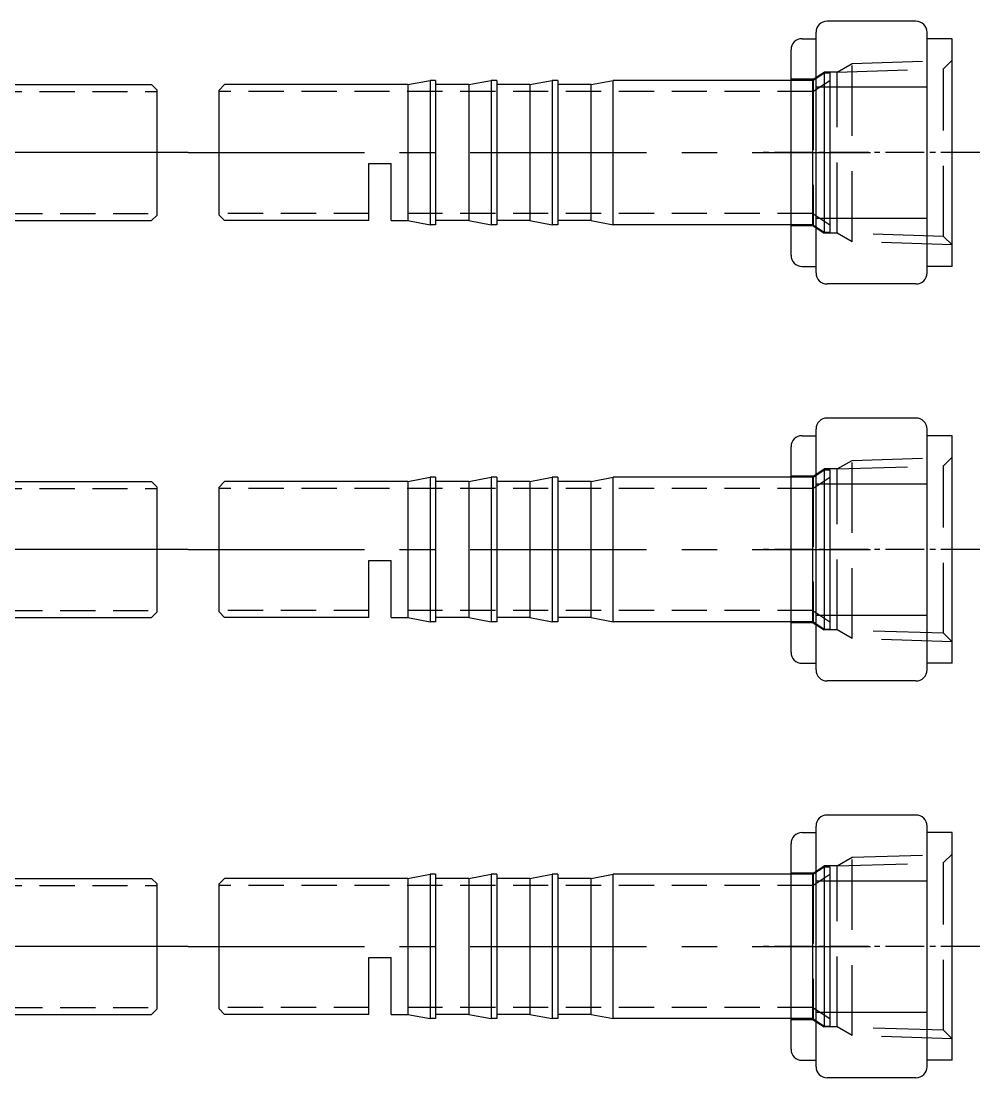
# Model space of a CAD drawing. Header units: millimetres. Extents: x 6089 to 10633, y -545 to 822.
# Drawn here: x 10460.6 to 10633.3, y 270.7 to 461 of the extents above; entities that cross this region are included whole.
import ezdxf

# ---------------------------------------------------------------- set-up
doc = ezdxf.new("R2010")
doc.units = ezdxf.units.MM
for name, pattern in [('CENTER', [50.8, 31.75, -6.35, 6.35, -6.35]), ('CENTER1', [10, 7, -1, 1, -1]), ('HIDDEN', [9.525, 6.35, -3.175]), ('HIDDENX2', [19.05, 12.7, -6.35])]:
    doc.linetypes.add(name, pattern=pattern)

# ---------------------------------------------------------------- blocks, each defined once
blk = doc.blocks.new('A$C2CBF475D')
at = {"color": 6}
for p, q in [((-4.08, 12.99), (-2, 14.34)), ((-2, 14.34), (-2, -14.34)), ((-2, 14.34), (-1, 14.34)), ((-1, 14.34), (-1, -14.34)), ((-111, 11.25), (-110, 12.25)), ((-77, 12.25), (-110, 12.25)), ((-77, 12.25), (-73, 13)), ((-77, 12.25), (-77, -12.25)), ((-73, 13), (-73, -13)), ((-72, 13), (-73, 13)), ((-72, 13), (-72, -13)), ((-66, 12.25), (-72, 12.25)), ((-66, 12.25), (-62, 13)), ((-66, 12.25), (-66, -12.25)), ((-62, 13), (-62, -13)), ((-61, 13), (-62, 13)), ((-61, 13), (-61, -13)), ((-55, 12.25), (-61, 12.25)), ((-55, 12.25), (-51, 13)), ((-55, 12.25), (-55, -12.25)), ((-51, 13), (-51, -13)), ((-50, 13), (-51, 13)), ((-50, 13), (-50, -13)), ((-44, 12.25), (-50, 12.25)), ((-44, 12.25), (-40, 13)), ((-44, -12.25), (-44, 12.25)), ((-40, -13), (-40, 13)), ((-4.08, 13), (-40, 13)), ((-4.08, -13), (-4.08, 13)), ((-111, -11.25), (-111, 11.25)), ((-84, -2), (-80, -2)), ((-84, -12.25), (-84, -2)), ((-80, -12.25), (-80, -2)), ((-110, -12.25), (-111, -11.25)), ((-84, -12.25), (-110, -12.25)), ((-80, -12.25), (-77, -12.25)), ((-77, -12.25), (-73, -13)), ((-72, -13), (-73, -13)), ((-66, -12.25), (-72, -12.25)), ((-66, -12.25), (-62, -13)), ((-61, -13), (-62, -13)), ((-55, -12.25), (-61, -12.25)), ((-55, -12.25), (-51, -13)), ((-50, -13), (-51, -13)), ((-44, -12.25), (-50, -12.25)), ((-44, -12.25), (-40, -13)), ((-4.08, -13), (-40, -13)), ((-4.08, -12.99), (-2, -14.34)), ((-2, -14.34), (-1, -14.34))]:
    blk.add_line(p, q, dxfattribs=at)
at = {"color": 2, "linetype": 'HIDDEN'}
for p, q in [((-4.08, 11), (-1, 13)), ((-4.08, 11), (-111, 11)), ((-84, -11), (-111, -11)), ((-4.08, -11), (-77, -11)), ((-4.08, -11), (-1, -13))]:
    blk.add_line(p, q, dxfattribs=at)
at = {"color": 1, "linetype": 'CENTER'}
blk.add_line((-116.57, 0), (6.31, 0), dxfattribs=at)
blk = doc.blocks.new('A$C6E637650')
at = {"color": 230}
for p, q in [((-6.5, 23.67), (-22.5, 23.67)), ((-24.5, -21.67), (-24.5, 21.67)), ((-4.5, -21.67), (-4.5, 21.67)), ((-27, 20.5), (-24.5, 20.5)), ((0, 20.5), (-4.5, 20.5)), ((0, -20.5), (0, 20.5)), ((-29, -18.5), (-29, 18.5)), ((-24.5, 11.84), (-4.5, 11.84)), ((-24.5, -11.84), (-4.5, -11.84)), ((-27, -20.5), (-24.5, -20.5)), ((0, -20.5), (-4.5, -20.5)), ((-6.5, -23.67), (-22.5, -23.67))]:
    blk.add_line(p, q, dxfattribs=at)
at = {"color": 2, "linetype": 'HIDDENX2'}
for p, q in [((-18, -16.06), (-18, 16.06)), ((-25, 13.21), (-23.02, 14.5)), ((-20.71, 14.5), (-23.02, 14.5)), ((-25, 13.21), (-29, 13.21)), ((-25, 13.21), (-25, -13.21)), ((-25, -13.21), (-29, -13.21)), ((-25, -13.21), (-23.02, -14.5)), ((-20.71, -14.5), (-23.02, -14.5))]:
    blk.add_line(p, q, dxfattribs=at)
at = {"color": 1, "linetype": 'CENTER1'}
blk.add_line((5, 0), (-34, 0), dxfattribs=at)
at = {"color": 2, "linetype": 'HIDDENX2'}
for points in [[(-20.71, 14.5), (-18, 16.06), (0, 16.62)], [(0, -16.62), (-1.53, -15.1), (-1.53, 15.1), (0, 16.62)], [(-1.53, -15.1), (-20.71, -14.5), (-20.71, 14.5), (-1.53, 15.1)], [(0, -16.62), (-18, -16.06), (-20.71, -14.5)]]:
    blk.add_lwpolyline(points, dxfattribs=at)
at = {"color": 230}
for centre, start, end in [((-22.5, 21.67), 90, 180), ((-6.5, 21.67), 360, 90), ((-27, 18.5), 90, 180), ((-27, -18.5), 180, 270), ((-22.5, -21.67), 180, 270), ((-6.5, -21.67), 270, 0)]:
    blk.add_arc(centre, 2, start, end, dxfattribs=at)

msp = doc.modelspace()

# ---------------------------------------------------------------- block references
for name, p in [('A$C6E637650', (10628.275, 437.361)), ('A$C2CBF475D', (10607.268, 437.361)), ('A$C6E637650', (10628.275, 365.861)), ('A$C2CBF475D', (10607.268, 365.861)), ('A$C6E637650', (10628.275, 294.361)), ('A$C2CBF475D', (10607.268, 294.361))]:
    msp.add_blockref(name, p)
at = {"xscale": -1}
for p in [(10374.135, 437.361), (10374.135, 365.861), (10374.135, 294.361)]:
    msp.add_blockref('A$C2CBF475D', p, dxfattribs=at)

doc.saveas('drawing.dxf')
